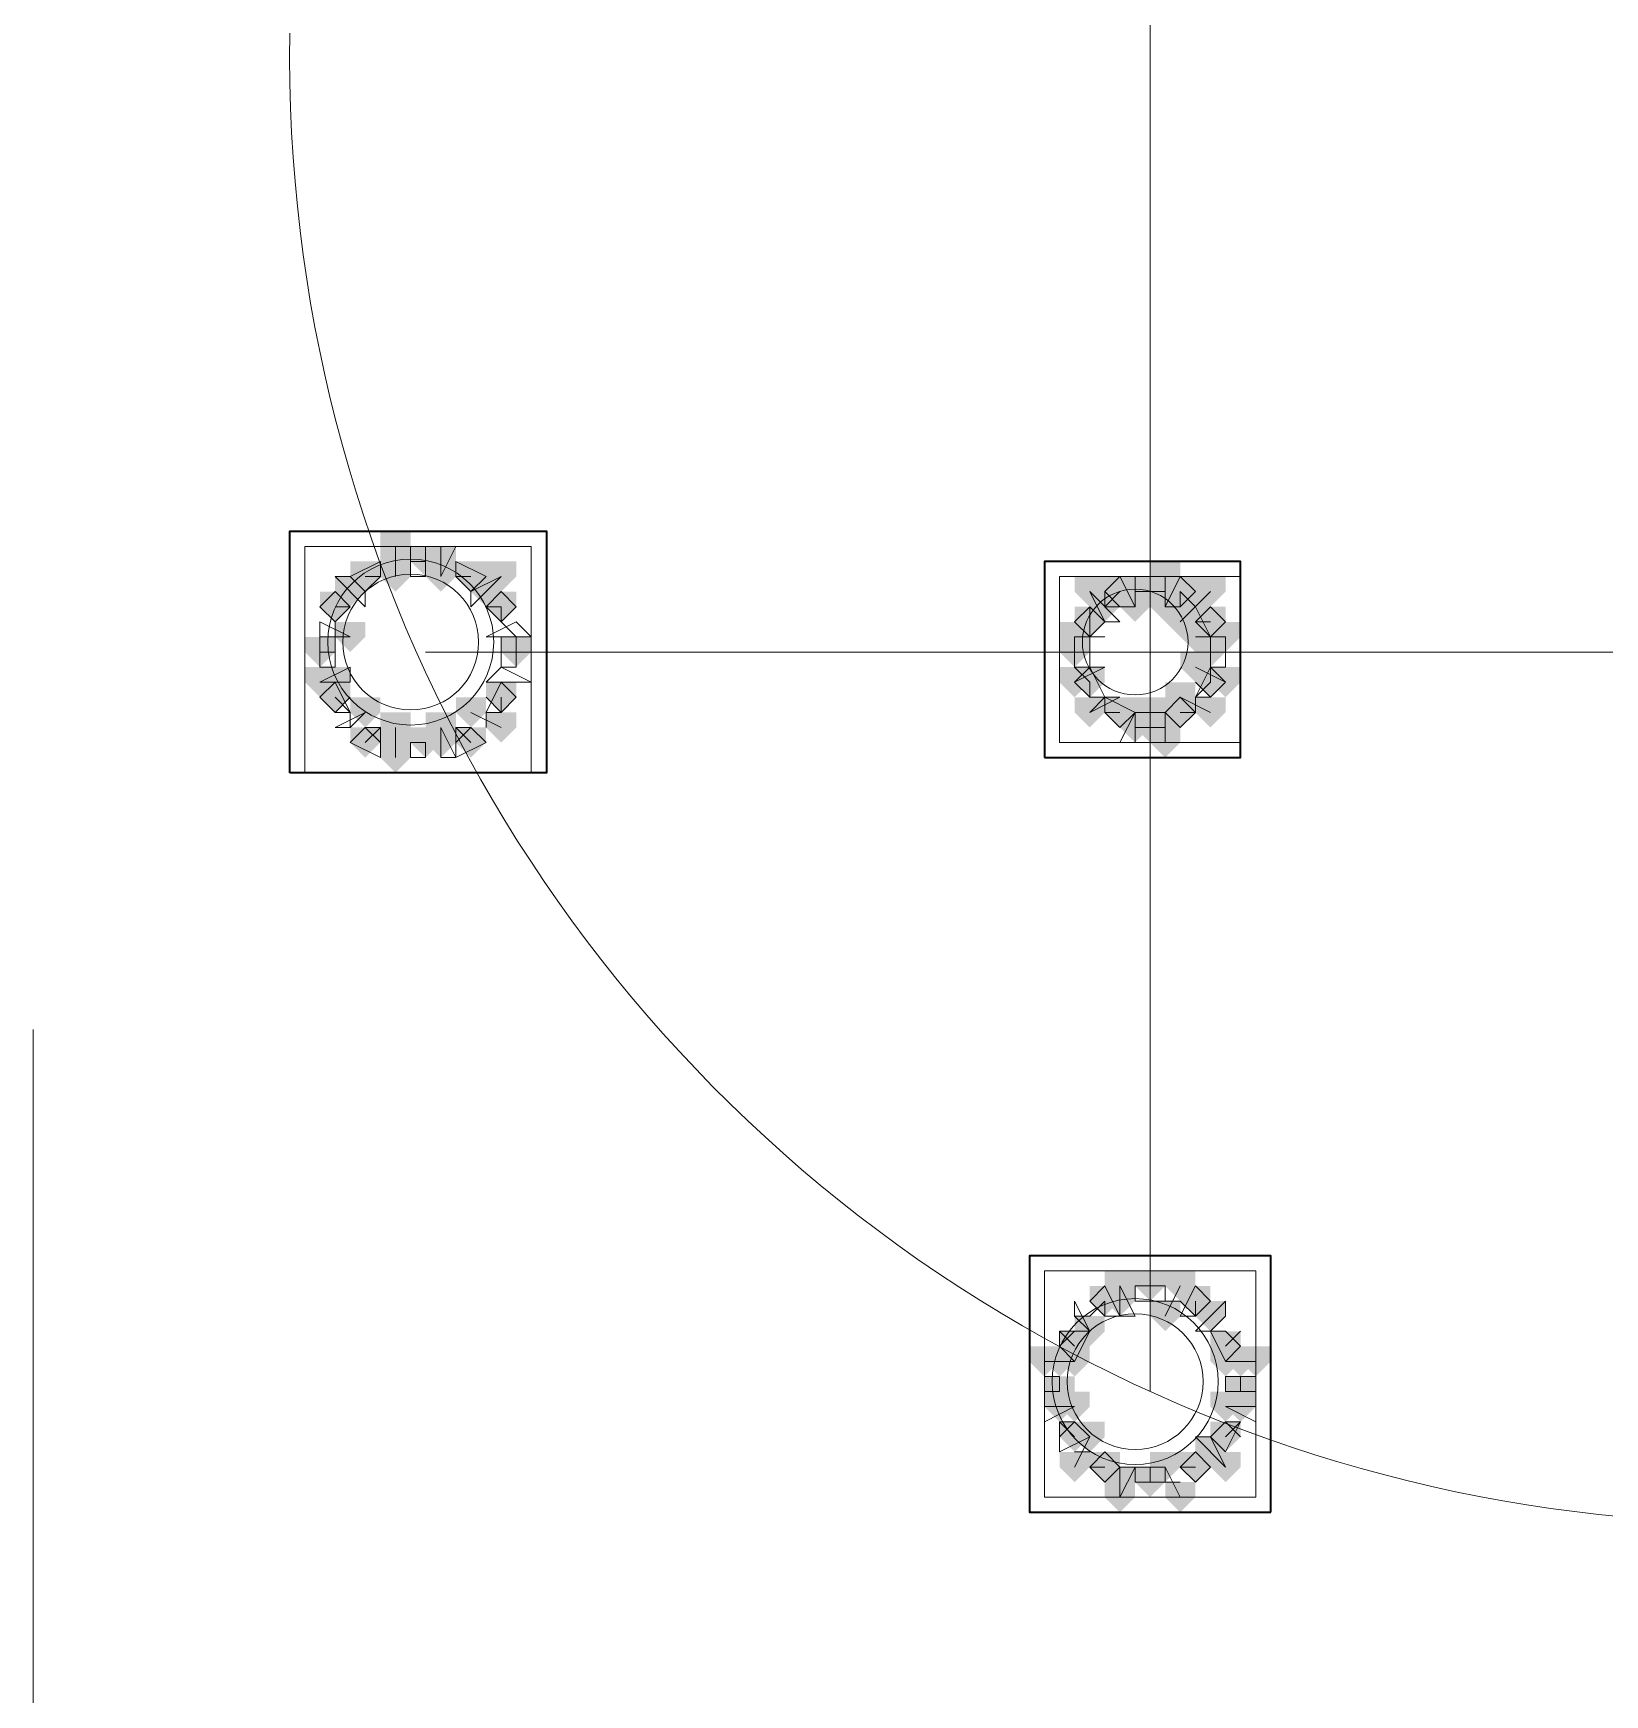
# Model space of a CAD drawing. Header units: millimetres. Extents: x 2315 to 4619, y 1334 to 1897.
# Drawn here: x 3885.01 to 3891.37, y 1547.98 to 1554.71 of the extents above; entities that cross this region are included whole.
import ezdxf

# ---------------------------------------------------------------- set-up
doc = ezdxf.new("R2010")
doc.units = ezdxf.units.MM
doc.linetypes.add('PDF_IMPORT', pattern=[1, 0.8, -0.2])
for name, color, linetype, true_color in [('PDF_10', 7, 'Continuous', 0x00b85c), ('PDF_AXIS', 7, 'Continuous', 0x00b85c), ('PDF_柱构件', 7, 'Continuous', 0x00b85c), ('PDF_转运站初步方案', 7, 'Continuous', 0x00b85c)]:
    doc.layers.add(name, color=color, linetype=linetype, true_color=true_color)
doc.layers.add('PDF_中心线层', color=1, linetype='Continuous')
doc.layers.add('PDF_粗实线层', color=7, linetype='Continuous')

msp = doc.modelspace()

# ---------------------------------------------------------------- hatches: boundary and pattern name
at = {"layer": 'PDF_10', "transparency": 33554559}
for points in [[(3886.6014, 1552.6298), (3886.5403, 1552.6298), (3886.5403, 1552.5687), (3886.6014, 1552.5076), (3886.6625, 1552.5687), (3886.6625, 1552.6298)], [(3886.6014, 1552.6298), (3886.5403, 1552.6298), (3886.5403, 1552.5687), (3886.6014, 1552.5076), (3886.6625, 1552.5687), (3886.6625, 1552.6298)], [(3886.3571, 1552.5687), (3886.296, 1552.5687), (3886.296, 1552.5076), (3886.3571, 1552.4466), (3886.4182, 1552.5076), (3886.4182, 1552.5687)], [(3886.3571, 1552.5687), (3886.296, 1552.5687), (3886.296, 1552.5076), (3886.3571, 1552.4466), (3886.4182, 1552.5076), (3886.4182, 1552.5687)], [(3886.7847, 1552.5687), (3886.7236, 1552.5687), (3886.7236, 1552.5076), (3886.7847, 1552.4466), (3886.8457, 1552.5076), (3886.8457, 1552.5687)], [(3886.7847, 1552.5687), (3886.7236, 1552.5687), (3886.7236, 1552.5076), (3886.7847, 1552.4466), (3886.8457, 1552.5076), (3886.8457, 1552.5687)], [(3889.4111, 1552.5076), (3889.3501, 1552.5076), (3889.3501, 1552.4466), (3889.4111, 1552.3855), (3889.4722, 1552.4466), (3889.4722, 1552.5076)], [(3889.4111, 1552.5076), (3889.3501, 1552.5076), (3889.3501, 1552.4466), (3889.4111, 1552.3855), (3889.4722, 1552.4466), (3889.4722, 1552.5076)], [(3889.5333, 1552.5076), (3889.4722, 1552.5076), (3889.4722, 1552.4466), (3889.5333, 1552.3855), (3889.5944, 1552.4466), (3889.5944, 1552.5076)], [(3889.5333, 1552.5076), (3889.4722, 1552.5076), (3889.4722, 1552.4466), (3889.5333, 1552.3855), (3889.5944, 1552.4466), (3889.5944, 1552.5076)], [(3889.6555, 1552.5076), (3889.5944, 1552.5076), (3889.5944, 1552.4466), (3889.6555, 1552.3855), (3889.7165, 1552.4466), (3889.7165, 1552.5076)], [(3889.6555, 1552.5076), (3889.5944, 1552.5076), (3889.5944, 1552.4466), (3889.6555, 1552.3855), (3889.7165, 1552.4466), (3889.7165, 1552.5076)], [(3886.2349, 1552.4466), (3886.1738, 1552.4466), (3886.1738, 1552.3855), (3886.2349, 1552.3244), (3886.296, 1552.3855), (3886.296, 1552.4466)], [(3886.2349, 1552.4466), (3886.1738, 1552.4466), (3886.1738, 1552.3855), (3886.2349, 1552.3244), (3886.296, 1552.3855), (3886.296, 1552.4466)], [(3886.9068, 1552.4466), (3886.8457, 1552.4466), (3886.8457, 1552.3855), (3886.9068, 1552.3244), (3886.9679, 1552.3855), (3886.9679, 1552.4466)], [(3886.9068, 1552.4466), (3886.8457, 1552.4466), (3886.8457, 1552.3855), (3886.9068, 1552.3244), (3886.9679, 1552.3855), (3886.9679, 1552.4466)], [(3889.289, 1552.3855), (3889.2279, 1552.3855), (3889.2279, 1552.3244), (3889.289, 1552.2633), (3889.3501, 1552.3244), (3889.3501, 1552.3855)], [(3889.289, 1552.3855), (3889.2279, 1552.3855), (3889.2279, 1552.3244), (3889.289, 1552.2633), (3889.3501, 1552.3244), (3889.3501, 1552.3855)], [(3889.289, 1552.3855), (3889.2279, 1552.3855), (3889.2279, 1552.3244), (3889.289, 1552.2633), (3889.3501, 1552.3244), (3889.3501, 1552.3855)], [(3889.7776, 1552.3855), (3889.7165, 1552.3855), (3889.7165, 1552.3244), (3889.7776, 1552.2633), (3889.8387, 1552.3244), (3889.8387, 1552.3855)], [(3889.7776, 1552.3855), (3889.7165, 1552.3855), (3889.7165, 1552.3244), (3889.7776, 1552.2633), (3889.8387, 1552.3244), (3889.8387, 1552.3855)], [(3886.1738, 1552.2633), (3886.1128, 1552.2633), (3886.1128, 1552.2022), (3886.1738, 1552.1412), (3886.2349, 1552.2022), (3886.2349, 1552.2633)], [(3886.1738, 1552.2633), (3886.1128, 1552.2633), (3886.1128, 1552.2022), (3886.1738, 1552.1412), (3886.2349, 1552.2022), (3886.2349, 1552.2633)], [(3886.9679, 1552.2633), (3886.9068, 1552.2633), (3886.9068, 1552.2022), (3886.9679, 1552.1412), (3887.029, 1552.2022), (3887.029, 1552.2633)], [(3886.9679, 1552.2633), (3886.9068, 1552.2633), (3886.9068, 1552.2022), (3886.9679, 1552.1412), (3887.029, 1552.2022), (3887.029, 1552.2633)], [(3889.2279, 1552.2633), (3889.1668, 1552.2633), (3889.1668, 1552.2022), (3889.2279, 1552.1412), (3889.289, 1552.2022), (3889.289, 1552.2633)], [(3889.2279, 1552.2633), (3889.1668, 1552.2633), (3889.1668, 1552.2022), (3889.2279, 1552.1412), (3889.289, 1552.2022), (3889.289, 1552.2633)], [(3889.7776, 1552.2633), (3889.7165, 1552.2633), (3889.7165, 1552.2022), (3889.7776, 1552.1412), (3889.8387, 1552.2022), (3889.8387, 1552.2633)], [(3889.7776, 1552.2633), (3889.7165, 1552.2633), (3889.7165, 1552.2022), (3889.7776, 1552.1412), (3889.8387, 1552.2022), (3889.8387, 1552.2633)], [(3889.289, 1552.1412), (3889.2279, 1552.1412), (3889.2279, 1552.0801), (3889.289, 1552.019), (3889.3501, 1552.0801), (3889.3501, 1552.1412)], [(3889.289, 1552.1412), (3889.2279, 1552.1412), (3889.2279, 1552.0801), (3889.289, 1552.019), (3889.3501, 1552.0801), (3889.3501, 1552.1412)], [(3889.7776, 1552.1412), (3889.7165, 1552.1412), (3889.7165, 1552.0801), (3889.7776, 1552.019), (3889.8387, 1552.0801), (3889.8387, 1552.1412)], [(3889.7776, 1552.1412), (3889.7165, 1552.1412), (3889.7165, 1552.0801), (3889.7776, 1552.019), (3889.8387, 1552.0801), (3889.8387, 1552.1412)], [(3886.2349, 1552.0801), (3886.1738, 1552.0801), (3886.1738, 1552.019), (3886.2349, 1551.9579), (3886.296, 1552.019), (3886.296, 1552.0801)], [(3886.2349, 1552.0801), (3886.1738, 1552.0801), (3886.1738, 1552.019), (3886.2349, 1551.9579), (3886.296, 1552.019), (3886.296, 1552.0801)], [(3886.9068, 1552.0801), (3886.8457, 1552.0801), (3886.8457, 1552.019), (3886.9068, 1551.9579), (3886.9679, 1552.019), (3886.9679, 1552.0801)], [(3886.9068, 1552.0801), (3886.8457, 1552.0801), (3886.8457, 1552.019), (3886.9068, 1551.9579), (3886.9679, 1552.019), (3886.9679, 1552.0801)], [(3889.4111, 1552.019), (3889.3501, 1552.019), (3889.3501, 1551.9579), (3889.4111, 1551.8968), (3889.4722, 1551.9579), (3889.4722, 1552.019)], [(3889.4111, 1552.019), (3889.3501, 1552.019), (3889.3501, 1551.9579), (3889.4111, 1551.8968), (3889.4722, 1551.9579), (3889.4722, 1552.019)], [(3889.6555, 1552.019), (3889.5944, 1552.019), (3889.5944, 1551.9579), (3889.6555, 1551.8968), (3889.7165, 1551.9579), (3889.7165, 1552.019)], [(3889.6555, 1552.019), (3889.5944, 1552.019), (3889.5944, 1551.9579), (3889.6555, 1551.8968), (3889.7165, 1551.9579), (3889.7165, 1552.019)], [(3889.6555, 1552.019), (3889.5944, 1552.019), (3889.5944, 1551.9579), (3889.6555, 1551.8968), (3889.7165, 1551.9579), (3889.7165, 1552.019)], [(3889.5333, 1551.9579), (3889.4722, 1551.9579), (3889.4722, 1551.8968), (3889.5333, 1551.8357), (3889.5944, 1551.8968), (3889.5944, 1551.9579)], [(3889.5333, 1551.9579), (3889.4722, 1551.9579), (3889.4722, 1551.8968), (3889.5333, 1551.8357), (3889.5944, 1551.8968), (3889.5944, 1551.9579)], [(3886.3571, 1551.8968), (3886.296, 1551.8968), (3886.296, 1551.8357), (3886.3571, 1551.7747), (3886.4182, 1551.8357), (3886.4182, 1551.8968)], [(3886.3571, 1551.8968), (3886.296, 1551.8968), (3886.296, 1551.8357), (3886.3571, 1551.7747), (3886.4182, 1551.8357), (3886.4182, 1551.8968)], [(3886.6014, 1551.8968), (3886.5403, 1551.8968), (3886.5403, 1551.8357), (3886.6014, 1551.7747), (3886.6625, 1551.8357), (3886.6625, 1551.8968)], [(3886.6014, 1551.8968), (3886.5403, 1551.8968), (3886.5403, 1551.8357), (3886.6014, 1551.7747), (3886.6625, 1551.8357), (3886.6625, 1551.8968)], [(3886.7847, 1551.8968), (3886.7236, 1551.8968), (3886.7236, 1551.8357), (3886.7847, 1551.7747), (3886.8457, 1551.8357), (3886.8457, 1551.8968)], [(3886.7847, 1551.8968), (3886.7236, 1551.8968), (3886.7236, 1551.8357), (3886.7847, 1551.7747), (3886.8457, 1551.8357), (3886.8457, 1551.8968)], [(3889.5333, 1549.6979), (3889.4722, 1549.6979), (3889.4722, 1549.6368), (3889.5333, 1549.5757), (3889.5944, 1549.6368), (3889.5944, 1549.6979)], [(3889.5333, 1549.6979), (3889.4722, 1549.6979), (3889.4722, 1549.6368), (3889.5333, 1549.5757), (3889.5944, 1549.6368), (3889.5944, 1549.6979)], [(3889.3501, 1549.6368), (3889.289, 1549.6368), (3889.289, 1549.5757), (3889.3501, 1549.5147), (3889.4111, 1549.5757), (3889.4111, 1549.6368)], [(3889.3501, 1549.6368), (3889.289, 1549.6368), (3889.289, 1549.5757), (3889.3501, 1549.5147), (3889.4111, 1549.5757), (3889.4111, 1549.6368)], [(3889.7165, 1549.6368), (3889.6555, 1549.6368), (3889.6555, 1549.5757), (3889.7165, 1549.5147), (3889.7776, 1549.5757), (3889.7776, 1549.6368)], [(3889.7165, 1549.6368), (3889.6555, 1549.6368), (3889.6555, 1549.5757), (3889.7165, 1549.5147), (3889.7776, 1549.5757), (3889.7776, 1549.6368)], [(3889.2279, 1549.4536), (3889.1668, 1549.4536), (3889.1668, 1549.3925), (3889.2279, 1549.3314), (3889.289, 1549.3925), (3889.289, 1549.4536)], [(3889.2279, 1549.4536), (3889.1668, 1549.4536), (3889.1668, 1549.3925), (3889.2279, 1549.3314), (3889.289, 1549.3925), (3889.289, 1549.4536)], [(3889.8387, 1549.4536), (3889.7776, 1549.4536), (3889.7776, 1549.3925), (3889.8387, 1549.3314), (3889.8998, 1549.3925), (3889.8998, 1549.4536)], [(3889.8387, 1549.4536), (3889.7776, 1549.4536), (3889.7776, 1549.3925), (3889.8387, 1549.3314), (3889.8998, 1549.3925), (3889.8998, 1549.4536)], [(3889.1668, 1549.2703), (3889.1057, 1549.2703), (3889.1057, 1549.2093), (3889.1668, 1549.1482), (3889.2279, 1549.2093), (3889.2279, 1549.2703)], [(3889.1668, 1549.2703), (3889.1057, 1549.2703), (3889.1057, 1549.2093), (3889.1668, 1549.1482), (3889.2279, 1549.2093), (3889.2279, 1549.2703)], [(3889.8998, 1549.2703), (3889.8387, 1549.2703), (3889.8387, 1549.2093), (3889.8998, 1549.1482), (3889.9609, 1549.2093), (3889.9609, 1549.2703)], [(3889.8998, 1549.2703), (3889.8387, 1549.2703), (3889.8387, 1549.2093), (3889.8998, 1549.1482), (3889.9609, 1549.2093), (3889.9609, 1549.2703)], [(3889.8998, 1549.2703), (3889.8387, 1549.2703), (3889.8387, 1549.2093), (3889.8998, 1549.1482), (3889.9609, 1549.2093), (3889.9609, 1549.2703)], [(3889.2279, 1549.0871), (3889.1668, 1549.0871), (3889.1668, 1549.026), (3889.2279, 1548.9649), (3889.289, 1549.026), (3889.289, 1549.0871)], [(3889.2279, 1549.0871), (3889.1668, 1549.0871), (3889.1668, 1549.026), (3889.2279, 1548.9649), (3889.289, 1549.026), (3889.289, 1549.0871)], [(3889.8387, 1549.0871), (3889.7776, 1549.0871), (3889.7776, 1549.026), (3889.8387, 1548.9649), (3889.8998, 1549.026), (3889.8998, 1549.0871)], [(3889.8387, 1549.0871), (3889.7776, 1549.0871), (3889.7776, 1549.026), (3889.8387, 1548.9649), (3889.8998, 1549.026), (3889.8998, 1549.0871)], [(3889.3501, 1548.9649), (3889.289, 1548.9649), (3889.289, 1548.9039), (3889.3501, 1548.8428), (3889.4111, 1548.9039), (3889.4111, 1548.9649)], [(3889.3501, 1548.9649), (3889.289, 1548.9649), (3889.289, 1548.9039), (3889.3501, 1548.8428), (3889.4111, 1548.9039), (3889.4111, 1548.9649)], [(3889.3501, 1548.9649), (3889.289, 1548.9649), (3889.289, 1548.9039), (3889.3501, 1548.8428), (3889.4111, 1548.9039), (3889.4111, 1548.9649)], [(3889.5333, 1548.9039), (3889.4722, 1548.9039), (3889.4722, 1548.8428), (3889.5333, 1548.7817), (3889.5944, 1548.8428), (3889.5944, 1548.9039)], [(3889.5333, 1548.9039), (3889.4722, 1548.9039), (3889.4722, 1548.8428), (3889.5333, 1548.7817), (3889.5944, 1548.8428), (3889.5944, 1548.9039)], [(3889.7165, 1548.9649), (3889.6555, 1548.9649), (3889.6555, 1548.9039), (3889.7165, 1548.8428), (3889.7776, 1548.9039), (3889.7776, 1548.9649)], [(3889.7165, 1548.9649), (3889.6555, 1548.9649), (3889.6555, 1548.9039), (3889.7165, 1548.8428), (3889.7776, 1548.9039), (3889.7776, 1548.9649)], [(3889.7165, 1548.9649), (3889.6555, 1548.9649), (3889.6555, 1548.9039), (3889.7165, 1548.8428), (3889.7776, 1548.9039), (3889.7776, 1548.9649)]]:
    msp.add_hatch(color=6, dxfattribs=at).paths.add_polyline_path(points)
at = {"layer": 'PDF_柱构件', "transparency": 33554559}
for points in [[(3886.4792, 1552.6909), (3886.4182, 1552.6909), (3886.4182, 1552.6298), (3886.4792, 1552.5687), (3886.5403, 1552.6298), (3886.5403, 1552.6909)], [(3886.4792, 1552.6298), (3886.4182, 1552.6298), (3886.4182, 1552.5687), (3886.4792, 1552.5076), (3886.5403, 1552.5687), (3886.5403, 1552.6298)], [(3886.6625, 1552.6298), (3886.6014, 1552.6298), (3886.6014, 1552.5687), (3886.6625, 1552.5076), (3886.7236, 1552.5687), (3886.7236, 1552.6298)], [(3886.4792, 1552.5687), (3886.4182, 1552.5687), (3886.4182, 1552.5076), (3886.4792, 1552.4466), (3886.5403, 1552.5076), (3886.5403, 1552.5687)], [(3886.6625, 1552.5687), (3886.6014, 1552.5687), (3886.6014, 1552.5076), (3886.6625, 1552.4466), (3886.7236, 1552.5076), (3886.7236, 1552.5687)], [(3886.9068, 1552.5687), (3886.8457, 1552.5687), (3886.8457, 1552.5076), (3886.9068, 1552.4466), (3886.9679, 1552.5076), (3886.9679, 1552.5687)], [(3889.5944, 1552.5687), (3889.5333, 1552.5687), (3889.5333, 1552.5076), (3889.5944, 1552.4466), (3889.6555, 1552.5076), (3889.6555, 1552.5687)], [(3886.296, 1552.5076), (3886.2349, 1552.5076), (3886.2349, 1552.4466), (3886.296, 1552.3855), (3886.3571, 1552.4466), (3886.3571, 1552.5076)], [(3886.8457, 1552.5076), (3886.7847, 1552.5076), (3886.7847, 1552.4466), (3886.8457, 1552.3855), (3886.9068, 1552.4466), (3886.9068, 1552.5076)], [(3889.289, 1552.5076), (3889.2279, 1552.5076), (3889.2279, 1552.4466), (3889.289, 1552.3855), (3889.3501, 1552.4466), (3889.3501, 1552.5076)], [(3889.4722, 1552.5076), (3889.4111, 1552.5076), (3889.4111, 1552.4466), (3889.4722, 1552.3855), (3889.5333, 1552.4466), (3889.5333, 1552.5076)], [(3889.5944, 1552.5076), (3889.5333, 1552.5076), (3889.5333, 1552.4466), (3889.5944, 1552.3855), (3889.6555, 1552.4466), (3889.6555, 1552.5076)], [(3889.7776, 1552.5076), (3889.7165, 1552.5076), (3889.7165, 1552.4466), (3889.7776, 1552.3855), (3889.8387, 1552.4466), (3889.8387, 1552.5076)], [(3889.3501, 1552.4466), (3889.289, 1552.4466), (3889.289, 1552.3855), (3889.3501, 1552.3244), (3889.4111, 1552.3855), (3889.4111, 1552.4466)], [(3889.4722, 1552.4466), (3889.4111, 1552.4466), (3889.4111, 1552.3855), (3889.4722, 1552.3244), (3889.5333, 1552.3855), (3889.5333, 1552.4466)], [(3889.5944, 1552.4466), (3889.5333, 1552.4466), (3889.5333, 1552.3855), (3889.5944, 1552.3244), (3889.6555, 1552.3855), (3889.6555, 1552.4466)], [(3889.7165, 1552.4466), (3889.6555, 1552.4466), (3889.6555, 1552.3855), (3889.7165, 1552.3244), (3889.7776, 1552.3855), (3889.7776, 1552.4466)], [(3889.6555, 1552.3855), (3889.5944, 1552.3855), (3889.5944, 1552.3244), (3889.6555, 1552.2633), (3889.7165, 1552.3244), (3889.7165, 1552.3855)], [(3886.296, 1552.3244), (3886.2349, 1552.3244), (3886.2349, 1552.2633), (3886.296, 1552.2022), (3886.3571, 1552.2633), (3886.3571, 1552.3244)], [(3889.2279, 1552.3244), (3889.1668, 1552.3244), (3889.1668, 1552.2633), (3889.2279, 1552.2022), (3889.289, 1552.2633), (3889.289, 1552.3244)], [(3889.7165, 1552.3244), (3889.6555, 1552.3244), (3889.6555, 1552.2633), (3889.7165, 1552.2022), (3889.7776, 1552.2633), (3889.7776, 1552.3244)], [(3889.7776, 1552.3244), (3889.7165, 1552.3244), (3889.7165, 1552.2633), (3889.7776, 1552.2022), (3889.8387, 1552.2633), (3889.8387, 1552.3244)], [(3889.8387, 1552.3244), (3889.7776, 1552.3244), (3889.7776, 1552.2633), (3889.8387, 1552.2022), (3889.8998, 1552.2633), (3889.8998, 1552.3244)], [(3889.7165, 1552.2022), (3889.6555, 1552.2022), (3889.6555, 1552.1412), (3889.7165, 1552.0801), (3889.7776, 1552.1412), (3889.7776, 1552.2022)], [(3886.1738, 1552.1412), (3886.1128, 1552.1412), (3886.1128, 1552.0801), (3886.1738, 1552.019), (3886.2349, 1552.0801), (3886.2349, 1552.1412)], [(3886.2349, 1552.1412), (3886.1738, 1552.1412), (3886.1738, 1552.0801), (3886.2349, 1552.019), (3886.296, 1552.0801), (3886.296, 1552.1412)], [(3889.2279, 1552.1412), (3889.1668, 1552.1412), (3889.1668, 1552.0801), (3889.2279, 1552.019), (3889.289, 1552.0801), (3889.289, 1552.1412)], [(3889.8387, 1552.1412), (3889.7776, 1552.1412), (3889.7776, 1552.0801), (3889.8387, 1552.019), (3889.8998, 1552.0801), (3889.8998, 1552.1412)], [(3889.6555, 1552.0801), (3889.5944, 1552.0801), (3889.5944, 1552.019), (3889.6555, 1551.9579), (3889.7165, 1552.019), (3889.7165, 1552.0801)], [(3886.3571, 1552.019), (3886.296, 1552.019), (3886.296, 1551.9579), (3886.3571, 1551.8968), (3886.4182, 1551.9579), (3886.4182, 1552.019)], [(3886.7847, 1552.019), (3886.7236, 1552.019), (3886.7236, 1551.9579), (3886.7847, 1551.8968), (3886.8457, 1551.9579), (3886.8457, 1552.019)], [(3889.289, 1552.019), (3889.2279, 1552.019), (3889.2279, 1551.9579), (3889.289, 1551.8968), (3889.3501, 1551.9579), (3889.3501, 1552.019)], [(3889.4722, 1552.019), (3889.4111, 1552.019), (3889.4111, 1551.9579), (3889.4722, 1551.8968), (3889.5333, 1551.9579), (3889.5333, 1552.019)], [(3889.5944, 1552.019), (3889.5333, 1552.019), (3889.5333, 1551.9579), (3889.5944, 1551.8968), (3889.6555, 1551.9579), (3889.6555, 1552.019)], [(3889.7776, 1552.019), (3889.7165, 1552.019), (3889.7165, 1551.9579), (3889.7776, 1551.8968), (3889.8387, 1551.9579), (3889.8387, 1552.019)], [(3886.4792, 1551.9579), (3886.4182, 1551.9579), (3886.4182, 1551.8968), (3886.4792, 1551.8357), (3886.5403, 1551.8968), (3886.5403, 1551.9579)], [(3886.6625, 1551.9579), (3886.6014, 1551.9579), (3886.6014, 1551.8968), (3886.6625, 1551.8357), (3886.7236, 1551.8968), (3886.7236, 1551.9579)], [(3886.9068, 1551.9579), (3886.8457, 1551.9579), (3886.8457, 1551.8968), (3886.9068, 1551.8357), (3886.9679, 1551.8968), (3886.9679, 1551.9579)], [(3889.4722, 1551.9579), (3889.4111, 1551.9579), (3889.4111, 1551.8968), (3889.4722, 1551.8357), (3889.5333, 1551.8968), (3889.5333, 1551.9579)], [(3889.5944, 1551.9579), (3889.5333, 1551.9579), (3889.5333, 1551.8968), (3889.5944, 1551.8357), (3889.6555, 1551.8968), (3889.6555, 1551.9579)], [(3886.4792, 1551.8968), (3886.4182, 1551.8968), (3886.4182, 1551.8357), (3886.4792, 1551.7747), (3886.5403, 1551.8357), (3886.5403, 1551.8968)], [(3886.6625, 1551.8968), (3886.6014, 1551.8968), (3886.6014, 1551.8357), (3886.6625, 1551.7747), (3886.7236, 1551.8357), (3886.7236, 1551.8968)], [(3889.5944, 1551.8968), (3889.5333, 1551.8968), (3889.5333, 1551.8357), (3889.5944, 1551.7747), (3889.6555, 1551.8357), (3889.6555, 1551.8968)], [(3886.4792, 1551.8357), (3886.4182, 1551.8357), (3886.4182, 1551.7747), (3886.4792, 1551.7136), (3886.5403, 1551.7747), (3886.5403, 1551.8357)], [(3889.4111, 1549.6979), (3889.3501, 1549.6979), (3889.3501, 1549.6368), (3889.4111, 1549.5757), (3889.4722, 1549.6368), (3889.4722, 1549.6979)], [(3889.6555, 1549.6979), (3889.5944, 1549.6979), (3889.5944, 1549.6368), (3889.6555, 1549.5757), (3889.7165, 1549.6368), (3889.7165, 1549.6979)], [(3889.4111, 1549.6368), (3889.3501, 1549.6368), (3889.3501, 1549.5757), (3889.4111, 1549.5147), (3889.4722, 1549.5757), (3889.4722, 1549.6368)], [(3889.5944, 1549.5757), (3889.5333, 1549.5757), (3889.5333, 1549.5147), (3889.5944, 1549.4536), (3889.6555, 1549.5147), (3889.6555, 1549.5757)], [(3889.7776, 1549.5757), (3889.7165, 1549.5757), (3889.7165, 1549.5147), (3889.7776, 1549.4536), (3889.8387, 1549.5147), (3889.8387, 1549.5757)], [(3889.289, 1549.5147), (3889.2279, 1549.5147), (3889.2279, 1549.4536), (3889.289, 1549.3925), (3889.3501, 1549.4536), (3889.3501, 1549.5147)], [(3889.1057, 1549.3925), (3889.0447, 1549.3925), (3889.0447, 1549.3314), (3889.1057, 1549.2703), (3889.1668, 1549.3314), (3889.1668, 1549.3925)], [(3889.1668, 1549.3925), (3889.1057, 1549.3925), (3889.1057, 1549.3314), (3889.1668, 1549.2703), (3889.2279, 1549.3314), (3889.2279, 1549.3925)], [(3889.2279, 1549.3925), (3889.1668, 1549.3925), (3889.1668, 1549.3314), (3889.2279, 1549.2703), (3889.289, 1549.3314), (3889.289, 1549.3925)], [(3889.8387, 1549.3925), (3889.7776, 1549.3925), (3889.7776, 1549.3314), (3889.8387, 1549.2703), (3889.8998, 1549.3314), (3889.8998, 1549.3925)], [(3889.8998, 1549.3925), (3889.8387, 1549.3925), (3889.8387, 1549.3314), (3889.8998, 1549.2703), (3889.9609, 1549.3314), (3889.9609, 1549.3925)], [(3889.9609, 1549.3925), (3889.8998, 1549.3925), (3889.8998, 1549.3314), (3889.9609, 1549.2703), (3890.022, 1549.3314), (3890.022, 1549.3925)], [(3889.1668, 1549.2093), (3889.1057, 1549.2093), (3889.1057, 1549.1482), (3889.1668, 1549.0871), (3889.2279, 1549.1482), (3889.2279, 1549.2093)], [(3889.2279, 1549.2093), (3889.1668, 1549.2093), (3889.1668, 1549.1482), (3889.2279, 1549.0871), (3889.289, 1549.1482), (3889.289, 1549.2093)], [(3889.8387, 1549.2093), (3889.7776, 1549.2093), (3889.7776, 1549.1482), (3889.8387, 1549.0871), (3889.8998, 1549.1482), (3889.8998, 1549.2093)], [(3889.8998, 1549.2093), (3889.8387, 1549.2093), (3889.8387, 1549.1482), (3889.8998, 1549.0871), (3889.9609, 1549.1482), (3889.9609, 1549.2093)], [(3889.289, 1549.0871), (3889.2279, 1549.0871), (3889.2279, 1549.026), (3889.289, 1548.9649), (3889.3501, 1549.026), (3889.3501, 1549.0871)], [(3889.7776, 1549.026), (3889.7165, 1549.026), (3889.7165, 1548.9649), (3889.7776, 1548.9039), (3889.8387, 1548.9649), (3889.8387, 1549.026)], [(3889.2279, 1548.9649), (3889.1668, 1548.9649), (3889.1668, 1548.9039), (3889.2279, 1548.8428), (3889.289, 1548.9039), (3889.289, 1548.9649)], [(3889.4111, 1548.9039), (3889.3501, 1548.9039), (3889.3501, 1548.8428), (3889.4111, 1548.7817), (3889.4722, 1548.8428), (3889.4722, 1548.9039)], [(3889.5944, 1548.9649), (3889.5333, 1548.9649), (3889.5333, 1548.9039), (3889.5944, 1548.8428), (3889.6555, 1548.9039), (3889.6555, 1548.9649)], [(3889.8387, 1548.9649), (3889.7776, 1548.9649), (3889.7776, 1548.9039), (3889.8387, 1548.8428), (3889.8998, 1548.9039), (3889.8998, 1548.9649)], [(3889.4111, 1548.8428), (3889.3501, 1548.8428), (3889.3501, 1548.7817), (3889.4111, 1548.7206), (3889.4722, 1548.7817), (3889.4722, 1548.8428)], [(3889.6555, 1548.8428), (3889.5944, 1548.8428), (3889.5944, 1548.7817), (3889.6555, 1548.7206), (3889.7165, 1548.7817), (3889.7165, 1548.8428)]]:
    msp.add_hatch(color=6, dxfattribs=at).paths.add_polyline_path(points)
at = {"layer": 'PDF_转运站初步方案', "transparency": 33554559}
for points in [[(3886.6014, 1552.6298), (3886.5403, 1552.6298), (3886.5403, 1552.5687), (3886.6014, 1552.5076), (3886.6625, 1552.5687), (3886.6625, 1552.6298)], [(3886.6014, 1552.6298), (3886.5403, 1552.6298), (3886.5403, 1552.5687), (3886.6014, 1552.5076), (3886.6625, 1552.5687), (3886.6625, 1552.6298)], [(3886.3571, 1552.5687), (3886.296, 1552.5687), (3886.296, 1552.5076), (3886.3571, 1552.4466), (3886.4182, 1552.5076), (3886.4182, 1552.5687)], [(3886.3571, 1552.5687), (3886.296, 1552.5687), (3886.296, 1552.5076), (3886.3571, 1552.4466), (3886.4182, 1552.5076), (3886.4182, 1552.5687)], [(3886.7847, 1552.5687), (3886.7236, 1552.5687), (3886.7236, 1552.5076), (3886.7847, 1552.4466), (3886.8457, 1552.5076), (3886.8457, 1552.5687)], [(3886.7847, 1552.5687), (3886.7236, 1552.5687), (3886.7236, 1552.5076), (3886.7847, 1552.4466), (3886.8457, 1552.5076), (3886.8457, 1552.5687)], [(3889.4111, 1552.5076), (3889.3501, 1552.5076), (3889.3501, 1552.4466), (3889.4111, 1552.3855), (3889.4722, 1552.4466), (3889.4722, 1552.5076)], [(3889.4111, 1552.5076), (3889.3501, 1552.5076), (3889.3501, 1552.4466), (3889.4111, 1552.3855), (3889.4722, 1552.4466), (3889.4722, 1552.5076)], [(3889.5333, 1552.5076), (3889.4722, 1552.5076), (3889.4722, 1552.4466), (3889.5333, 1552.3855), (3889.5944, 1552.4466), (3889.5944, 1552.5076)], [(3889.5333, 1552.5076), (3889.4722, 1552.5076), (3889.4722, 1552.4466), (3889.5333, 1552.3855), (3889.5944, 1552.4466), (3889.5944, 1552.5076)], [(3889.6555, 1552.5076), (3889.5944, 1552.5076), (3889.5944, 1552.4466), (3889.6555, 1552.3855), (3889.7165, 1552.4466), (3889.7165, 1552.5076)], [(3889.6555, 1552.5076), (3889.5944, 1552.5076), (3889.5944, 1552.4466), (3889.6555, 1552.3855), (3889.7165, 1552.4466), (3889.7165, 1552.5076)], [(3886.2349, 1552.4466), (3886.1738, 1552.4466), (3886.1738, 1552.3855), (3886.2349, 1552.3244), (3886.296, 1552.3855), (3886.296, 1552.4466)], [(3886.2349, 1552.4466), (3886.1738, 1552.4466), (3886.1738, 1552.3855), (3886.2349, 1552.3244), (3886.296, 1552.3855), (3886.296, 1552.4466)], [(3886.9068, 1552.4466), (3886.8457, 1552.4466), (3886.8457, 1552.3855), (3886.9068, 1552.3244), (3886.9679, 1552.3855), (3886.9679, 1552.4466)], [(3886.9068, 1552.4466), (3886.8457, 1552.4466), (3886.8457, 1552.3855), (3886.9068, 1552.3244), (3886.9679, 1552.3855), (3886.9679, 1552.4466)], [(3889.289, 1552.3855), (3889.2279, 1552.3855), (3889.2279, 1552.3244), (3889.289, 1552.2633), (3889.3501, 1552.3244), (3889.3501, 1552.3855)], [(3889.289, 1552.3855), (3889.2279, 1552.3855), (3889.2279, 1552.3244), (3889.289, 1552.2633), (3889.3501, 1552.3244), (3889.3501, 1552.3855)], [(3889.7776, 1552.3855), (3889.7165, 1552.3855), (3889.7165, 1552.3244), (3889.7776, 1552.2633), (3889.8387, 1552.3244), (3889.8387, 1552.3855)], [(3889.7776, 1552.3855), (3889.7165, 1552.3855), (3889.7165, 1552.3244), (3889.7776, 1552.2633), (3889.8387, 1552.3244), (3889.8387, 1552.3855)], [(3886.1738, 1552.2633), (3886.1128, 1552.2633), (3886.1128, 1552.2022), (3886.1738, 1552.1412), (3886.2349, 1552.2022), (3886.2349, 1552.2633)], [(3886.1738, 1552.2633), (3886.1128, 1552.2633), (3886.1128, 1552.2022), (3886.1738, 1552.1412), (3886.2349, 1552.2022), (3886.2349, 1552.2633)], [(3886.9679, 1552.2633), (3886.9068, 1552.2633), (3886.9068, 1552.2022), (3886.9679, 1552.1412), (3887.029, 1552.2022), (3887.029, 1552.2633)], [(3886.9679, 1552.2633), (3886.9068, 1552.2633), (3886.9068, 1552.2022), (3886.9679, 1552.1412), (3887.029, 1552.2022), (3887.029, 1552.2633)], [(3889.2279, 1552.2633), (3889.1668, 1552.2633), (3889.1668, 1552.2022), (3889.2279, 1552.1412), (3889.289, 1552.2022), (3889.289, 1552.2633)], [(3889.2279, 1552.2633), (3889.1668, 1552.2633), (3889.1668, 1552.2022), (3889.2279, 1552.1412), (3889.289, 1552.2022), (3889.289, 1552.2633)], [(3889.7776, 1552.2633), (3889.7165, 1552.2633), (3889.7165, 1552.2022), (3889.7776, 1552.1412), (3889.8387, 1552.2022), (3889.8387, 1552.2633)], [(3889.7776, 1552.2633), (3889.7165, 1552.2633), (3889.7165, 1552.2022), (3889.7776, 1552.1412), (3889.8387, 1552.2022), (3889.8387, 1552.2633)], [(3889.289, 1552.1412), (3889.2279, 1552.1412), (3889.2279, 1552.0801), (3889.289, 1552.019), (3889.3501, 1552.0801), (3889.3501, 1552.1412)], [(3889.289, 1552.1412), (3889.2279, 1552.1412), (3889.2279, 1552.0801), (3889.289, 1552.019), (3889.3501, 1552.0801), (3889.3501, 1552.1412)], [(3889.7776, 1552.1412), (3889.7165, 1552.1412), (3889.7165, 1552.0801), (3889.7776, 1552.019), (3889.8387, 1552.0801), (3889.8387, 1552.1412)], [(3889.7776, 1552.1412), (3889.7165, 1552.1412), (3889.7165, 1552.0801), (3889.7776, 1552.019), (3889.8387, 1552.0801), (3889.8387, 1552.1412)], [(3886.2349, 1552.0801), (3886.1738, 1552.0801), (3886.1738, 1552.019), (3886.2349, 1551.9579), (3886.296, 1552.019), (3886.296, 1552.0801)], [(3886.2349, 1552.0801), (3886.1738, 1552.0801), (3886.1738, 1552.019), (3886.2349, 1551.9579), (3886.296, 1552.019), (3886.296, 1552.0801)], [(3886.9068, 1552.0801), (3886.8457, 1552.0801), (3886.8457, 1552.019), (3886.9068, 1551.9579), (3886.9679, 1552.019), (3886.9679, 1552.0801)], [(3886.9068, 1552.0801), (3886.8457, 1552.0801), (3886.8457, 1552.019), (3886.9068, 1551.9579), (3886.9679, 1552.019), (3886.9679, 1552.0801)], [(3889.4111, 1552.019), (3889.3501, 1552.019), (3889.3501, 1551.9579), (3889.4111, 1551.8968), (3889.4722, 1551.9579), (3889.4722, 1552.019)], [(3889.4111, 1552.019), (3889.3501, 1552.019), (3889.3501, 1551.9579), (3889.4111, 1551.8968), (3889.4722, 1551.9579), (3889.4722, 1552.019)], [(3889.6555, 1552.019), (3889.5944, 1552.019), (3889.5944, 1551.9579), (3889.6555, 1551.8968), (3889.7165, 1551.9579), (3889.7165, 1552.019)], [(3889.6555, 1552.019), (3889.5944, 1552.019), (3889.5944, 1551.9579), (3889.6555, 1551.8968), (3889.7165, 1551.9579), (3889.7165, 1552.019)], [(3889.5333, 1551.9579), (3889.4722, 1551.9579), (3889.4722, 1551.8968), (3889.5333, 1551.8357), (3889.5944, 1551.8968), (3889.5944, 1551.9579)], [(3889.5333, 1551.9579), (3889.4722, 1551.9579), (3889.4722, 1551.8968), (3889.5333, 1551.8357), (3889.5944, 1551.8968), (3889.5944, 1551.9579)], [(3886.3571, 1551.8968), (3886.296, 1551.8968), (3886.296, 1551.8357), (3886.3571, 1551.7747), (3886.4182, 1551.8357), (3886.4182, 1551.8968)], [(3886.3571, 1551.8968), (3886.296, 1551.8968), (3886.296, 1551.8357), (3886.3571, 1551.7747), (3886.4182, 1551.8357), (3886.4182, 1551.8968)], [(3886.6014, 1551.8968), (3886.5403, 1551.8968), (3886.5403, 1551.8357), (3886.6014, 1551.7747), (3886.6625, 1551.8357), (3886.6625, 1551.8968)], [(3886.6014, 1551.8968), (3886.5403, 1551.8968), (3886.5403, 1551.8357), (3886.6014, 1551.7747), (3886.6625, 1551.8357), (3886.6625, 1551.8968)], [(3886.7847, 1551.8968), (3886.7236, 1551.8968), (3886.7236, 1551.8357), (3886.7847, 1551.7747), (3886.8457, 1551.8357), (3886.8457, 1551.8968)], [(3886.7847, 1551.8968), (3886.7236, 1551.8968), (3886.7236, 1551.8357), (3886.7847, 1551.7747), (3886.8457, 1551.8357), (3886.8457, 1551.8968)], [(3889.5333, 1549.6979), (3889.4722, 1549.6979), (3889.4722, 1549.6368), (3889.5333, 1549.5757), (3889.5944, 1549.6368), (3889.5944, 1549.6979)], [(3889.5333, 1549.6979), (3889.4722, 1549.6979), (3889.4722, 1549.6368), (3889.5333, 1549.5757), (3889.5944, 1549.6368), (3889.5944, 1549.6979)], [(3889.3501, 1549.6368), (3889.289, 1549.6368), (3889.289, 1549.5757), (3889.3501, 1549.5147), (3889.4111, 1549.5757), (3889.4111, 1549.6368)], [(3889.3501, 1549.6368), (3889.289, 1549.6368), (3889.289, 1549.5757), (3889.3501, 1549.5147), (3889.4111, 1549.5757), (3889.4111, 1549.6368)], [(3889.7165, 1549.6368), (3889.6555, 1549.6368), (3889.6555, 1549.5757), (3889.7165, 1549.5147), (3889.7776, 1549.5757), (3889.7776, 1549.6368)], [(3889.7165, 1549.6368), (3889.6555, 1549.6368), (3889.6555, 1549.5757), (3889.7165, 1549.5147), (3889.7776, 1549.5757), (3889.7776, 1549.6368)], [(3889.2279, 1549.4536), (3889.1668, 1549.4536), (3889.1668, 1549.3925), (3889.2279, 1549.3314), (3889.289, 1549.3925), (3889.289, 1549.4536)], [(3889.2279, 1549.4536), (3889.1668, 1549.4536), (3889.1668, 1549.3925), (3889.2279, 1549.3314), (3889.289, 1549.3925), (3889.289, 1549.4536)], [(3889.8387, 1549.4536), (3889.7776, 1549.4536), (3889.7776, 1549.3925), (3889.8387, 1549.3314), (3889.8998, 1549.3925), (3889.8998, 1549.4536)], [(3889.8387, 1549.4536), (3889.7776, 1549.4536), (3889.7776, 1549.3925), (3889.8387, 1549.3314), (3889.8998, 1549.3925), (3889.8998, 1549.4536)], [(3889.1668, 1549.2703), (3889.1057, 1549.2703), (3889.1057, 1549.2093), (3889.1668, 1549.1482), (3889.2279, 1549.2093), (3889.2279, 1549.2703)], [(3889.1668, 1549.2703), (3889.1057, 1549.2703), (3889.1057, 1549.2093), (3889.1668, 1549.1482), (3889.2279, 1549.2093), (3889.2279, 1549.2703)], [(3889.8998, 1549.2703), (3889.8387, 1549.2703), (3889.8387, 1549.2093), (3889.8998, 1549.1482), (3889.9609, 1549.2093), (3889.9609, 1549.2703)], [(3889.8998, 1549.2703), (3889.8387, 1549.2703), (3889.8387, 1549.2093), (3889.8998, 1549.1482), (3889.9609, 1549.2093), (3889.9609, 1549.2703)], [(3889.2279, 1549.0871), (3889.1668, 1549.0871), (3889.1668, 1549.026), (3889.2279, 1548.9649), (3889.289, 1549.026), (3889.289, 1549.0871)], [(3889.2279, 1549.0871), (3889.1668, 1549.0871), (3889.1668, 1549.026), (3889.2279, 1548.9649), (3889.289, 1549.026), (3889.289, 1549.0871)], [(3889.8387, 1549.0871), (3889.7776, 1549.0871), (3889.7776, 1549.026), (3889.8387, 1548.9649), (3889.8998, 1549.026), (3889.8998, 1549.0871)], [(3889.8387, 1549.0871), (3889.7776, 1549.0871), (3889.7776, 1549.026), (3889.8387, 1548.9649), (3889.8998, 1549.026), (3889.8998, 1549.0871)], [(3889.3501, 1548.9649), (3889.289, 1548.9649), (3889.289, 1548.9039), (3889.3501, 1548.8428), (3889.4111, 1548.9039), (3889.4111, 1548.9649)], [(3889.3501, 1548.9649), (3889.289, 1548.9649), (3889.289, 1548.9039), (3889.3501, 1548.8428), (3889.4111, 1548.9039), (3889.4111, 1548.9649)], [(3889.5333, 1548.9039), (3889.4722, 1548.9039), (3889.4722, 1548.8428), (3889.5333, 1548.7817), (3889.5944, 1548.8428), (3889.5944, 1548.9039)], [(3889.5333, 1548.9039), (3889.4722, 1548.9039), (3889.4722, 1548.8428), (3889.5333, 1548.7817), (3889.5944, 1548.8428), (3889.5944, 1548.9039)], [(3889.7165, 1548.9649), (3889.6555, 1548.9649), (3889.6555, 1548.9039), (3889.7165, 1548.8428), (3889.7776, 1548.9039), (3889.7776, 1548.9649)], [(3889.7165, 1548.9649), (3889.6555, 1548.9649), (3889.6555, 1548.9039), (3889.7165, 1548.8428), (3889.7776, 1548.9039), (3889.7776, 1548.9649)]]:
    msp.add_hatch(color=6, dxfattribs=at).paths.add_polyline_path(points)

# ---------------------------------------------------------------- linework, layer by layer
at = {"layer": 'PDF_10', "color": 6, "lineweight": 18}
for points in [[(3886.6014, 1552.5076), (3886.6014, 1552.5687), (3886.5403, 1552.5687)], [(3886.3571, 1552.5076), (3886.4182, 1552.5076), (3886.3571, 1552.5076)], [(3886.7847, 1552.5076), (3886.7236, 1552.5076), (3886.7847, 1552.5076)], [(3889.5333, 1552.4466), (3889.5333, 1552.5076)], [(3889.4111, 1552.4466), (3889.3501, 1552.3855)], [(3889.4111, 1552.3855), (3889.3501, 1552.4466)], [(3889.5944, 1552.4466), (3889.4722, 1552.4466)], [(3889.7776, 1552.2633), (3889.7165, 1552.3855), (3889.6555, 1552.4466), (3889.6555, 1552.3855)], [(3886.2349, 1552.3855), (3886.296, 1552.3855), (3886.2349, 1552.3244)], [(3886.9068, 1552.3244), (3886.9068, 1552.3855), (3886.8457, 1552.3855)], [(3889.289, 1552.3855), (3889.289, 1552.2633)], [(3889.7165, 1552.3244), (3889.7776, 1552.3244)], [(3886.2349, 1552.2022), (3886.1738, 1552.2022), (3886.1738, 1552.1412)], [(3886.9679, 1552.1412), (3886.9679, 1552.2022), (3886.9068, 1552.2022)], [(3889.289, 1552.2022), (3889.2279, 1552.2022), (3889.2279, 1552.1412)], [(3889.7776, 1552.1412), (3889.7776, 1552.2022), (3889.8387, 1552.2022)], [(3889.289, 1552.019), (3889.289, 1552.0801), (3889.289, 1552.019)], [(3889.7165, 1552.019), (3889.7776, 1552.0801)], [(3889.7165, 1552.0801), (3889.7776, 1552.019)], [(3886.2349, 1552.019), (3886.296, 1551.9579)], [(3886.296, 1552.019), (3886.2349, 1551.9579)], [(3886.8457, 1552.019), (3886.9068, 1551.9579), (3886.9068, 1552.019)], [(3889.3501, 1551.9579), (3889.4111, 1551.9579), (3889.3501, 1551.9579)], [(3889.5333, 1551.9579), (3889.5333, 1551.8968)], [(3889.6555, 1551.9579), (3889.7165, 1551.9579)], [(3886.3571, 1551.8968), (3886.4182, 1551.8357)], [(3886.4182, 1551.8968), (3886.3571, 1551.8357)], [(3886.7236, 1551.8357), (3886.7847, 1551.8968)], [(3886.7236, 1551.8968), (3886.7847, 1551.8357)], [(3889.4722, 1551.8968), (3889.5944, 1551.8968)], [(3886.5403, 1551.8357), (3886.6014, 1551.8357), (3886.6014, 1551.7747)], [(3889.289, 1549.5147), (3889.3501, 1549.5757), (3889.3501, 1549.5147)], [(3889.4722, 1549.6368), (3889.5944, 1549.6368)], [(3889.5333, 1549.5757), (3889.5333, 1549.6368)], [(3889.6555, 1549.5757), (3889.7165, 1549.5147), (3889.7165, 1549.5757)], [(3889.1668, 1549.3925), (3889.2279, 1549.4536)], [(3889.2279, 1549.3925), (3889.1668, 1549.4536)], [(3889.8387, 1549.4536), (3889.8998, 1549.3925)], [(3889.8387, 1549.3925), (3889.8998, 1549.4536)], [(3889.1057, 1549.2093), (3889.1668, 1549.2093), (3889.1668, 1549.2703)], [(3889.8998, 1549.2703), (3889.8998, 1549.2093)], [(3889.2279, 1549.026), (3889.1668, 1549.0871)], [(3889.2279, 1549.0871), (3889.1668, 1549.026)], [(3889.8998, 1549.0871), (3889.8387, 1549.026)], [(3889.8387, 1549.0871), (3889.8998, 1549.026)], [(3889.3501, 1548.9039), (3889.289, 1548.9039)], [(3889.5333, 1548.9039), (3889.5333, 1548.8428)], [(3889.7165, 1548.9039), (3889.6555, 1548.9039)], [(3889.5944, 1548.8428), (3889.4722, 1548.8428)]]:
    msp.add_lwpolyline(points, dxfattribs=at)
at = {"layer": 'PDF_AXIS', "color": 6, "lineweight": 18}
for points in [[(3886.1128, 1551.7136), (3886.1128, 1552.6298), (3887.029, 1552.6298), (3887.029, 1551.7136)], [(3889.1668, 1551.8357), (3889.1668, 1552.5076), (3889.8998, 1552.5076), (3889.8998, 1551.8357)], [(3889.9609, 1548.7817), (3889.9609, 1549.6979), (3889.1057, 1549.6979), (3889.1057, 1548.7817)]]:
    msp.add_lwpolyline(points, close=True, dxfattribs=at)
at = {"layer": 'PDF_中心线层', "color": 6, "lineweight": 18}
for points in [[(3889.5333, 1549.2093), (3889.5333, 1560.1428)], [(3897.4738, 1552.2022), (3886.6014, 1552.2022)]]:
    msp.add_lwpolyline(points, dxfattribs=at)
at = {"layer": 'PDF_中心线层', "linetype": 'PDF_IMPORT', "lineweight": 18, "ltscale": 6.04703}
msp.add_lwpolyline([(3885.0133, 1550.6752), (3885.0133, 1532.6563)], dxfattribs=at)
at = {"layer": 'PDF_中心线层', "color": 6, "lineweight": 18}
msp.add_arc((3891.99, 1554.6164), 5.939, 179.12977, 300.79454, dxfattribs=at)
at = {"layer": 'PDF_柱构件', "color": 6, "lineweight": 18}
for points in [[(3886.4792, 1552.6298), (3886.4792, 1552.5076)], [(3886.6014, 1552.5076), (3886.5403, 1552.5076), (3886.5403, 1552.6298), (3886.6014, 1552.6298)], [(3886.7236, 1552.6298), (3886.6625, 1552.5076), (3886.6625, 1552.6298)], [(3886.4182, 1552.5076), (3886.3571, 1552.4466), (3886.296, 1552.5076), (3886.4182, 1552.5687)], [(3886.7847, 1552.4466), (3886.7236, 1552.5076), (3886.7236, 1552.5687), (3886.8457, 1552.5076)], [(3886.296, 1552.5076), (3886.3571, 1552.4466), (3886.3571, 1552.3855), (3886.2349, 1552.5076)], [(3886.9068, 1552.5076), (3886.7847, 1552.3855), (3886.7847, 1552.4466)], [(3889.4722, 1552.3855), (3889.3501, 1552.3855), (3889.3501, 1552.4466), (3889.4111, 1552.5076)], [(3889.4722, 1552.5076), (3889.4722, 1552.3855), (3889.4111, 1552.5076)], [(3889.5944, 1552.4466), (3889.4722, 1552.4466), (3889.4722, 1552.5076), (3889.5944, 1552.5076)], [(3889.5944, 1552.5076), (3889.5944, 1552.3855)], [(3889.6555, 1552.3855), (3889.5944, 1552.3855), (3889.6555, 1552.5076), (3889.7165, 1552.4466)], [(3886.296, 1552.3855), (3886.2349, 1552.3244), (3886.1738, 1552.3855), (3886.2349, 1552.4466)], [(3886.9068, 1552.3244), (3886.8457, 1552.3855), (3886.9068, 1552.4466), (3886.9679, 1552.3855)], [(3889.289, 1552.4466), (3889.4111, 1552.3244), (3889.3501, 1552.3244)], [(3889.7776, 1552.4466), (3889.6555, 1552.3244)], [(3889.3501, 1552.3244), (3889.289, 1552.2633), (3889.2279, 1552.3244), (3889.289, 1552.3855)], [(3889.7776, 1552.2633), (3889.7165, 1552.3244), (3889.7776, 1552.3855), (3889.8387, 1552.3244)], [(3886.1738, 1552.3244), (3886.296, 1552.2633), (3886.1738, 1552.2633)], [(3886.2349, 1552.2633), (3886.2349, 1552.1412), (3886.1738, 1552.1412), (3886.1738, 1552.2633)], [(3887.029, 1552.2633), (3886.9068, 1552.2633), (3886.8457, 1552.2633), (3886.9679, 1552.3244)], [(3886.9068, 1552.1412), (3886.9068, 1552.2633), (3886.9679, 1552.2633), (3886.9679, 1552.1412)], [(3889.2279, 1552.2633), (3889.3501, 1552.2633), (3889.289, 1552.2633)], [(3889.289, 1552.2633), (3889.289, 1552.1412), (3889.2279, 1552.1412), (3889.2279, 1552.2633)], [(3889.8387, 1552.2633), (3889.7165, 1552.2633)], [(3889.7776, 1552.1412), (3889.7776, 1552.2633), (3889.8387, 1552.2633), (3889.8387, 1552.1412)], [(3886.1738, 1552.0801), (3886.296, 1552.1412), (3886.296, 1552.0801)], [(3889.2279, 1552.0801), (3889.289, 1552.1412), (3889.3501, 1552.1412)], [(3889.289, 1552.1412), (3889.3501, 1552.019), (3889.289, 1552.019), (3889.2279, 1552.0801)], [(3889.8387, 1552.0801), (3889.7165, 1552.1412)], [(3889.7165, 1552.019), (3889.7776, 1552.1412), (3889.8387, 1552.0801), (3889.7776, 1552.019)], [(3886.2349, 1552.0801), (3886.296, 1551.9579), (3886.2349, 1551.9579), (3886.1738, 1552.019)], [(3886.8457, 1551.9579), (3886.9068, 1552.0801), (3886.9679, 1552.019), (3886.9068, 1551.9579)], [(3889.289, 1551.9579), (3889.3501, 1552.019), (3889.4111, 1552.019)], [(3889.3501, 1552.019), (3889.4722, 1551.9579), (3889.4111, 1551.8968), (3889.3501, 1551.9579)], [(3889.5944, 1551.9579), (3889.6555, 1552.019), (3889.7165, 1551.9579), (3889.6555, 1551.8968)], [(3889.7776, 1551.9579), (3889.6555, 1552.019)], [(3886.2349, 1551.8968), (3886.3571, 1551.9579), (3886.296, 1551.8968)], [(3886.9068, 1551.8968), (3886.7847, 1551.9579)], [(3889.4111, 1551.8357), (3889.4722, 1551.9579), (3889.4722, 1551.8357)], [(3889.4722, 1551.9579), (3889.5944, 1551.9579), (3889.5944, 1551.8968), (3889.4722, 1551.8968)], [(3889.5944, 1551.8357), (3889.5944, 1551.9579)], [(3886.3571, 1551.8968), (3886.4182, 1551.8968), (3886.4182, 1551.7747), (3886.296, 1551.8357)], [(3886.4792, 1551.7747), (3886.4792, 1551.8968)], [(3886.6625, 1551.7747), (3886.6625, 1551.8968), (3886.7236, 1551.7747)], [(3886.7236, 1551.8968), (3886.7847, 1551.8968), (3886.8457, 1551.8357), (3886.7236, 1551.7747)], [(3886.5403, 1551.8357), (3886.6014, 1551.8357), (3886.6014, 1551.7747), (3886.5403, 1551.7747)], [(3889.3501, 1549.5147), (3889.4111, 1549.5147), (3889.3501, 1549.6368), (3889.289, 1549.5757)], [(3889.4111, 1549.6368), (3889.4111, 1549.5147), (3889.4722, 1549.5147)], [(3889.4722, 1549.5757), (3889.5944, 1549.5757), (3889.5944, 1549.6368), (3889.4722, 1549.6368)], [(3889.6555, 1549.6368), (3889.5944, 1549.5147)], [(3889.6555, 1549.5147), (3889.7165, 1549.5147), (3889.7776, 1549.5757), (3889.7165, 1549.6368)], [(3889.8387, 1549.5757), (3889.7165, 1549.4536), (3889.7776, 1549.4536), (3889.8387, 1549.5147)], [(3889.2279, 1549.3314), (3889.289, 1549.4536), (3889.1668, 1549.4536), (3889.1668, 1549.3925)], [(3889.7776, 1549.4536), (3889.8387, 1549.3314), (3889.8998, 1549.3925), (3889.8387, 1549.4536)], [(3889.1057, 1549.3314), (3889.2279, 1549.3314)], [(3889.9609, 1549.3314), (3889.8387, 1549.3314)], [(3889.1668, 1549.2093), (3889.1668, 1549.2703), (3889.1057, 1549.2703), (3889.1057, 1549.2093)], [(3889.8387, 1549.2703), (3889.8387, 1549.2093), (3889.9609, 1549.2093), (3889.9609, 1549.2703)], [(3889.1057, 1549.0871), (3889.2279, 1549.1482), (3889.1057, 1549.1482)], [(3889.9609, 1549.1482), (3889.8387, 1549.1482), (3889.9609, 1549.0871)], [(3889.289, 1549.026), (3889.2279, 1549.0871), (3889.1668, 1549.0871), (3889.1668, 1548.9649)], [(3889.8387, 1549.0871), (3889.7776, 1549.026), (3889.8387, 1548.9649), (3889.8998, 1549.0871)], [(3889.2279, 1548.9039), (3889.289, 1549.026)], [(3889.8387, 1548.9039), (3889.7776, 1549.026), (3889.7165, 1549.026)], [(3889.4111, 1548.9039), (3889.3501, 1548.9649), (3889.289, 1548.9039), (3889.3501, 1548.8428)], [(3889.4111, 1548.7817), (3889.4722, 1548.9039), (3889.4111, 1548.9039)], [(3889.5944, 1548.9039), (3889.4722, 1548.9039), (3889.4722, 1548.8428), (3889.5944, 1548.8428)], [(3889.6555, 1548.7817), (3889.5944, 1548.9039)], [(3889.7165, 1548.9649), (3889.6555, 1548.9039), (3889.7165, 1548.8428), (3889.7776, 1548.9039)]]:
    msp.add_lwpolyline(points, close=True, dxfattribs=at)
for points in [[(3886.2349, 1552.3244), (3886.2349, 1552.2633)], [(3886.9679, 1552.2633), (3886.9068, 1552.3244)], [(3889.289, 1552.2633), (3889.2279, 1552.2633)], [(3886.9679, 1552.0801), (3886.8457, 1552.0801), (3886.9068, 1552.1412), (3887.029, 1552.0801), (3886.9679, 1552.0801), (3886.9068, 1552.0801)], [(3889.2279, 1552.1412), (3889.289, 1552.0801)], [(3889.7776, 1552.0801), (3889.7776, 1552.1412)], [(3889.3501, 1552.019), (3889.3501, 1551.9579)], [(3889.7165, 1551.9579), (3889.7165, 1552.019)], [(3886.296, 1551.9579), (3886.296, 1551.8968)], [(3886.8457, 1551.8968), (3886.8457, 1551.9579)], [(3889.2279, 1549.5147), (3889.289, 1549.4536), (3889.2279, 1549.5757), (3889.2279, 1549.5147), (3889.289, 1549.5147)], [(3889.5944, 1549.5757), (3889.6555, 1549.5757)], [(3889.289, 1548.9649), (3889.2279, 1548.9649)], [(3889.6555, 1548.8428), (3889.5944, 1548.8428)]]:
    msp.add_lwpolyline(points, dxfattribs=at)
at = {"layer": 'PDF_粗实线层', "color": 6, "lineweight": 35}
for points in [[(3886.0517, 1551.7136), (3886.0517, 1552.6909), (3887.0901, 1552.6909), (3887.0901, 1551.7136)], [(3889.1057, 1551.7747), (3889.8998, 1551.7747), (3889.8998, 1552.5687), (3889.1057, 1552.5687)], [(3890.022, 1548.7206), (3890.022, 1549.759), (3889.0447, 1549.759), (3889.0447, 1548.7206)]]:
    msp.add_lwpolyline(points, close=True, dxfattribs=at)
at = {"layer": 'PDF_转运站初步方案', "color": 6, "lineweight": 18}
for centre, radius in [((3886.5409, 1552.2426), 0.3359), ((3886.5409, 1552.2426), 0.2749), ((3889.4729, 1552.2426), 0.2138), ((3889.4729, 1552.2426), 0.2138), ((3889.4729, 1549.2495), 0.3359), ((3889.4729, 1549.2495), 0.2749)]:
    msp.add_circle(centre, radius, dxfattribs=at)

doc.saveas('drawing.dxf')
